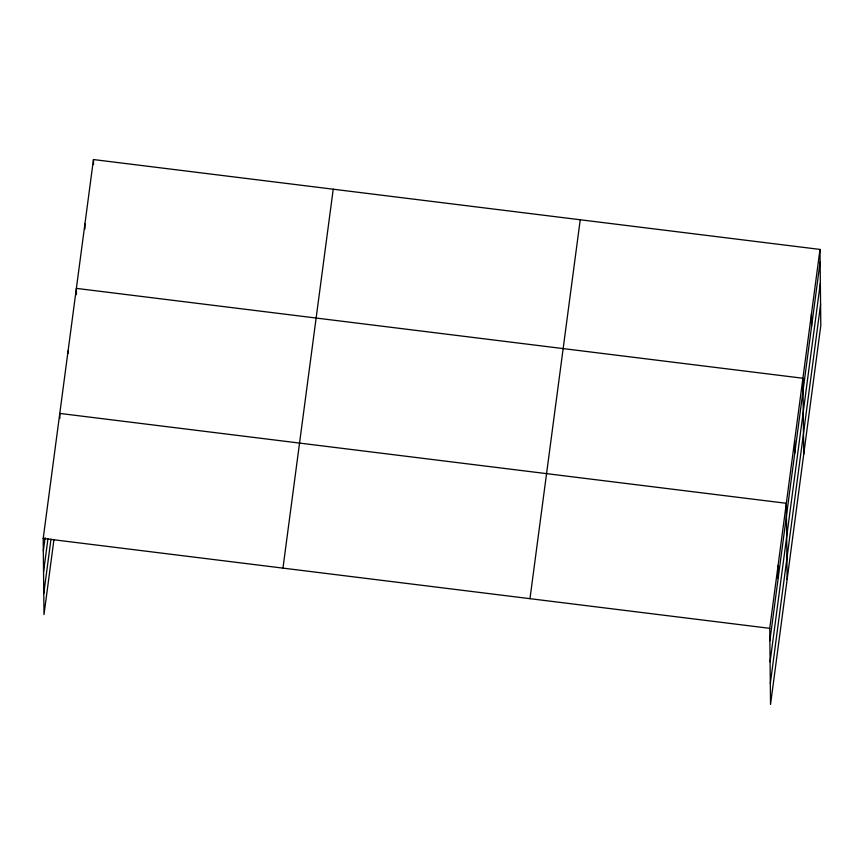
<?xml version="1.0" encoding="UTF-8"?>
<svg xmlns="http://www.w3.org/2000/svg" width="864" height="864" viewBox="0 0 864 864"><rect width="100%" height="100%" fill="white"/><g stroke="black" fill="none" stroke-linecap="round" stroke-linejoin="round"><path stroke-width="1.3" d="M53.881 540.086L43.999 614.574L43.2 538.456L93.463 159.548L820.001 249.426L820.8 325.544L770.537 704.452L769.738 628.333L820.001 249.426M43.33 550.962L45.101 537.656M43.546 571.957L47.963 538.704M43.772 593.579L51.008 539.05M282.96 568.112L333.223 189.205M529.978 598.676L580.241 219.769M769.867 640.829L820.13 261.922M770.094 661.824L820.357 282.917M770.321 683.456L820.584 304.549M43.2 538.456L769.738 628.333M811.458 313.837L811.588 326.333M803.714 454.367L802.915 378.248L76.378 288.382L76.442 294.635M794.621 440.77L794.75 453.276M787.126 579.409L786.326 503.291L59.789 413.424L59.843 418.424M778.032 565.812L778.162 578.308M93.463 159.548L93.517 164.549M84.92 223.97L84.974 228.971M68.083 350.903L68.105 353.398"/></g></svg>
